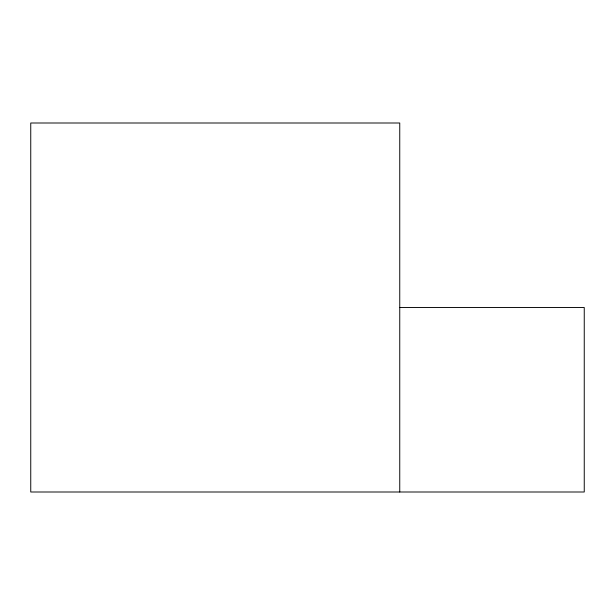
<?xml version="1.0" encoding="UTF-8"?>
<svg xmlns="http://www.w3.org/2000/svg" width="615" height="615" viewBox="0 0 615 615"><rect width="100%" height="100%" fill="white"/><g stroke="black" fill="none" stroke-linecap="round" stroke-linejoin="round"><path stroke-width="0.92" d="M399.75 307.5L584.25 307.5L584.25 492L30.75 492L30.75 123L399.75 123L399.75 492"/></g></svg>
